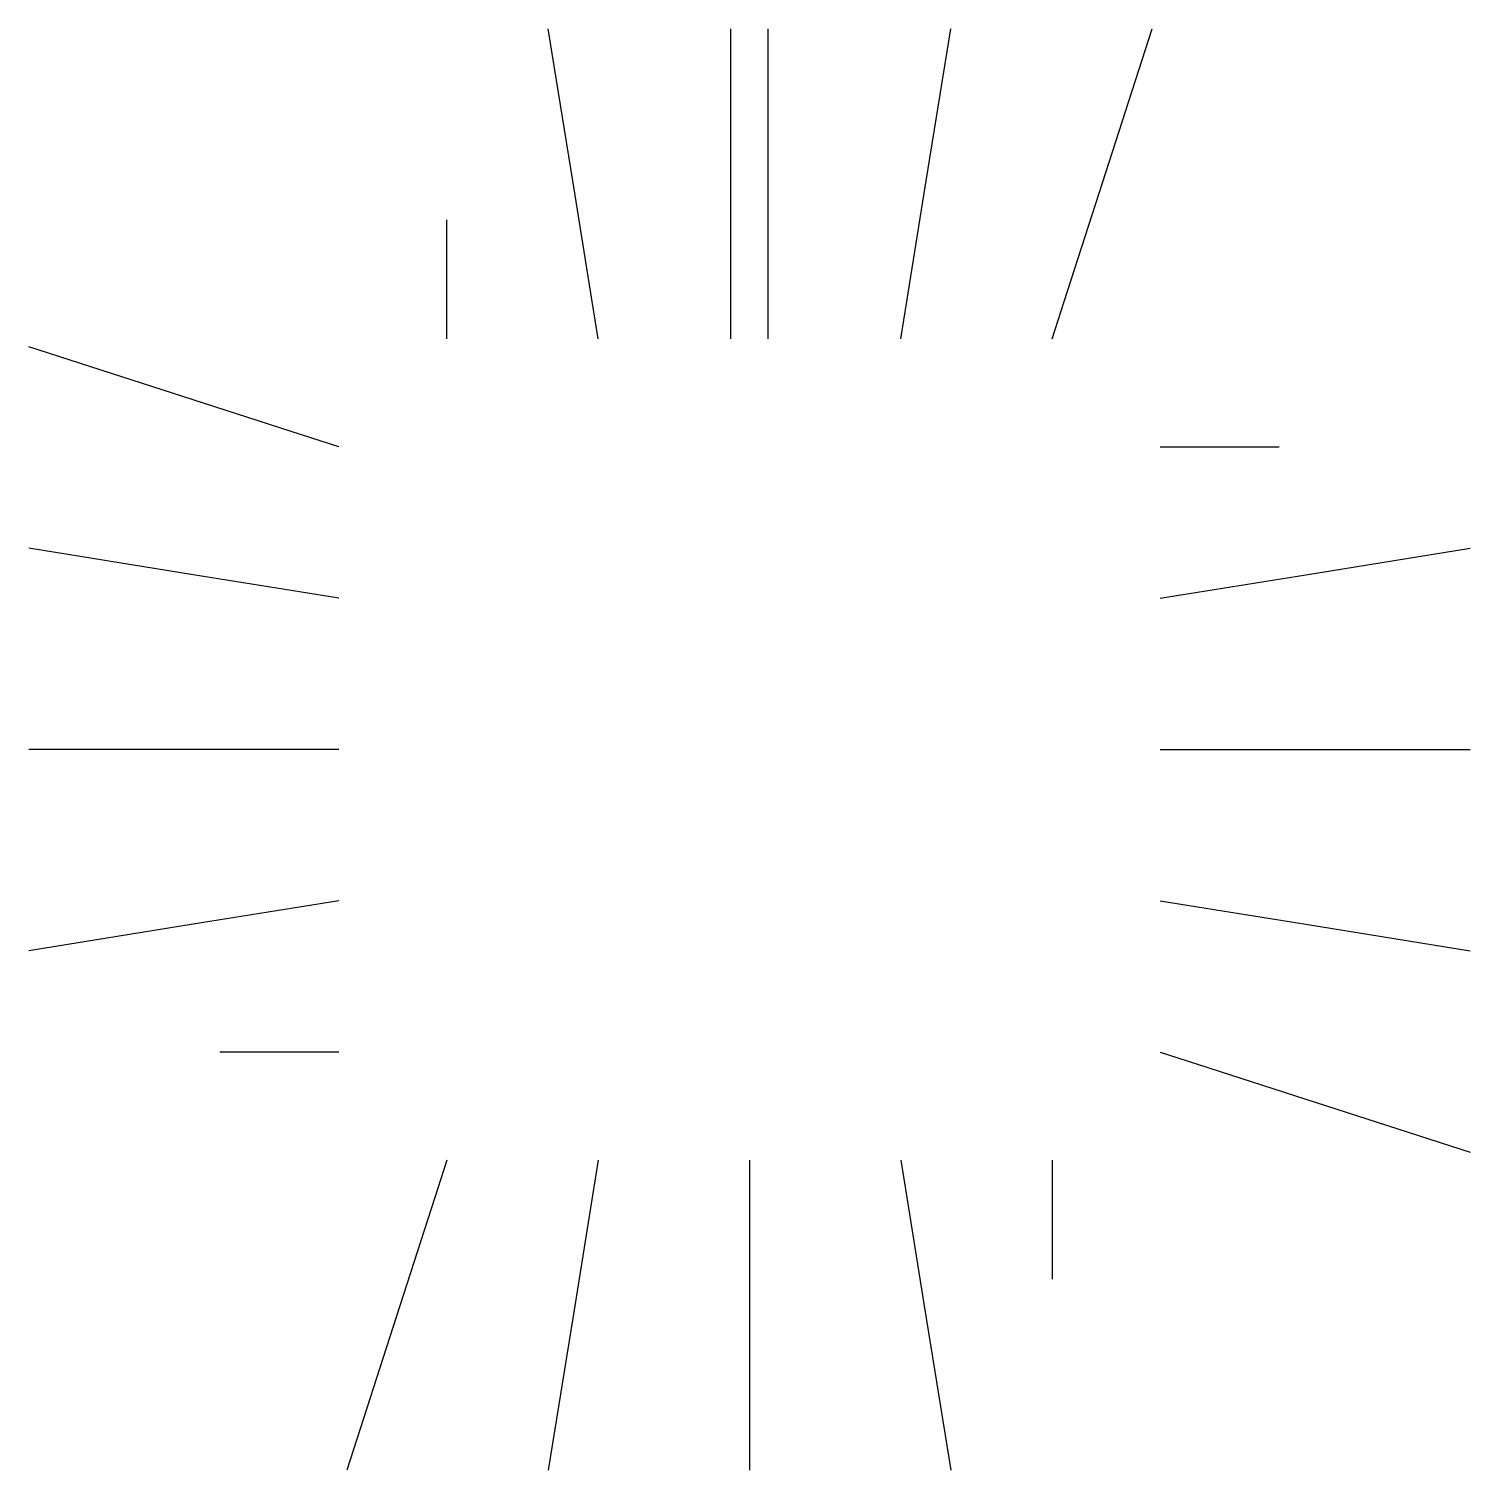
# Model space of a CAD drawing. Header units: metres. Extents: x -2000 to 2000, y -2000 to 2000.
import ezdxf

# ---------------------------------------------------------------- set-up
doc = ezdxf.new("R2010")
doc.units = ezdxf.units.M

msp = doc.modelspace()

# ---------------------------------------------------------------- linework, layer by layer
at = {"layer": 'WIRE_T1'}
for points in [[(-420, 1140, 305), (-420, 1140, 485), (-436.632, 1243.2, 515), (-485.142, 1544.2, 495), (-558.6, 2000, 0)], [(-52, 1140, 305), (-52, 1140, 525), (-52, 1243.2, 555), (-52, 1587.2, 525), (-52, 2000, 0)], [(52, 1140, 305), (52, 1140, 525), (52, 1243.2, 555), (52, 1587.2, 525), (52, 2000, 0)], [(420, 1140, 305), (420, 1140, 485), (436.632, 1243.2, 515), (485.142, 1544.2, 495), (558.6, 2000, 0)], [(840, 1140, 305), (840, 1140, 485), (873.264, 1243.2, 515), (970.284, 1544.2, 495), (1117.2, 2000, 0)], [(-1140, 840, 305), (-1140, 840, 485), (-1243.2, 873.264, 515), (-1544.2, 970.284, 495), (-2000, 1117.2, 0)], [(-1140, 420, 305), (-1140, 420, 485), (-1243.2, 436.632, 515), (-1544.2, 485.142, 495), (-2000, 558.6, 0)], [(1140, 420, 305), (1140, 420, 485), (1243.2, 436.632, 515), (1544.2, 485.142, 495), (2000, 558.6, 0)], [(-1140, 0, 305), (-1140, 0, 485), (-1243.2, 0, 515), (-1544.2, 0, 495), (-2000, 0, 0)], [(1140, 0, 305), (1140, 0, 485), (1243.2, 0, 515), (1544.2, 0, 495), (2000, 0, 0)], [(-1140, -420, 305), (-1140, -420, 485), (-1243.2, -436.632, 515), (-1544.2, -485.142, 495), (-2000, -558.6, 0)], [(1140, -420, 305), (1140, -420, 485), (1243.2, -436.632, 515), (1544.2, -485.142, 495), (2000, -558.6, 0)], [(1140, -840, 305), (1140, -840, 485), (1243.2, -873.264, 515), (1544.2, -970.284, 495), (2000, -1117.2, 0)], [(-840, -1140, 305), (-840, -1140, 485), (-873.264, -1243.2, 515), (-970.284, -1544.2, 495), (-1117.2, -2000, 0)], [(-420, -1140, 305), (-420, -1140, 485), (-436.632, -1243.2, 515), (-485.142, -1544.2, 495), (-558.6, -2000, 0)], [(0, -1140, 305), (0, -1140, 485), (0, -1243.2, 515), (0, -1544.2, 495), (0, -2000, 0)], [(420, -1140, 305), (420, -1140, 485), (436.632, -1243.2, 515), (485.142, -1544.2, 495), (558.6, -2000, 0)]]:
    msp.add_polyline3d(points, dxfattribs=at)
at = {"layer": 'WIRE_T2'}
for points in [[(-840, 1140, 305), (-840, 1140, 415), (-840, 1206, 440), (-840, 1470, 0)], [(1140, 840, 305), (1140, 840, 415), (1206, 840, 440), (1470, 840, 0)], [(-1140, -840, 305), (-1140, -840, 415), (-1206, -840, 440), (-1470, -840, 0)], [(840, -1140, 305), (840, -1140, 415), (840, -1206, 440), (840, -1470, 0)]]:
    msp.add_polyline3d(points, dxfattribs=at)

doc.saveas('drawing.dxf')
